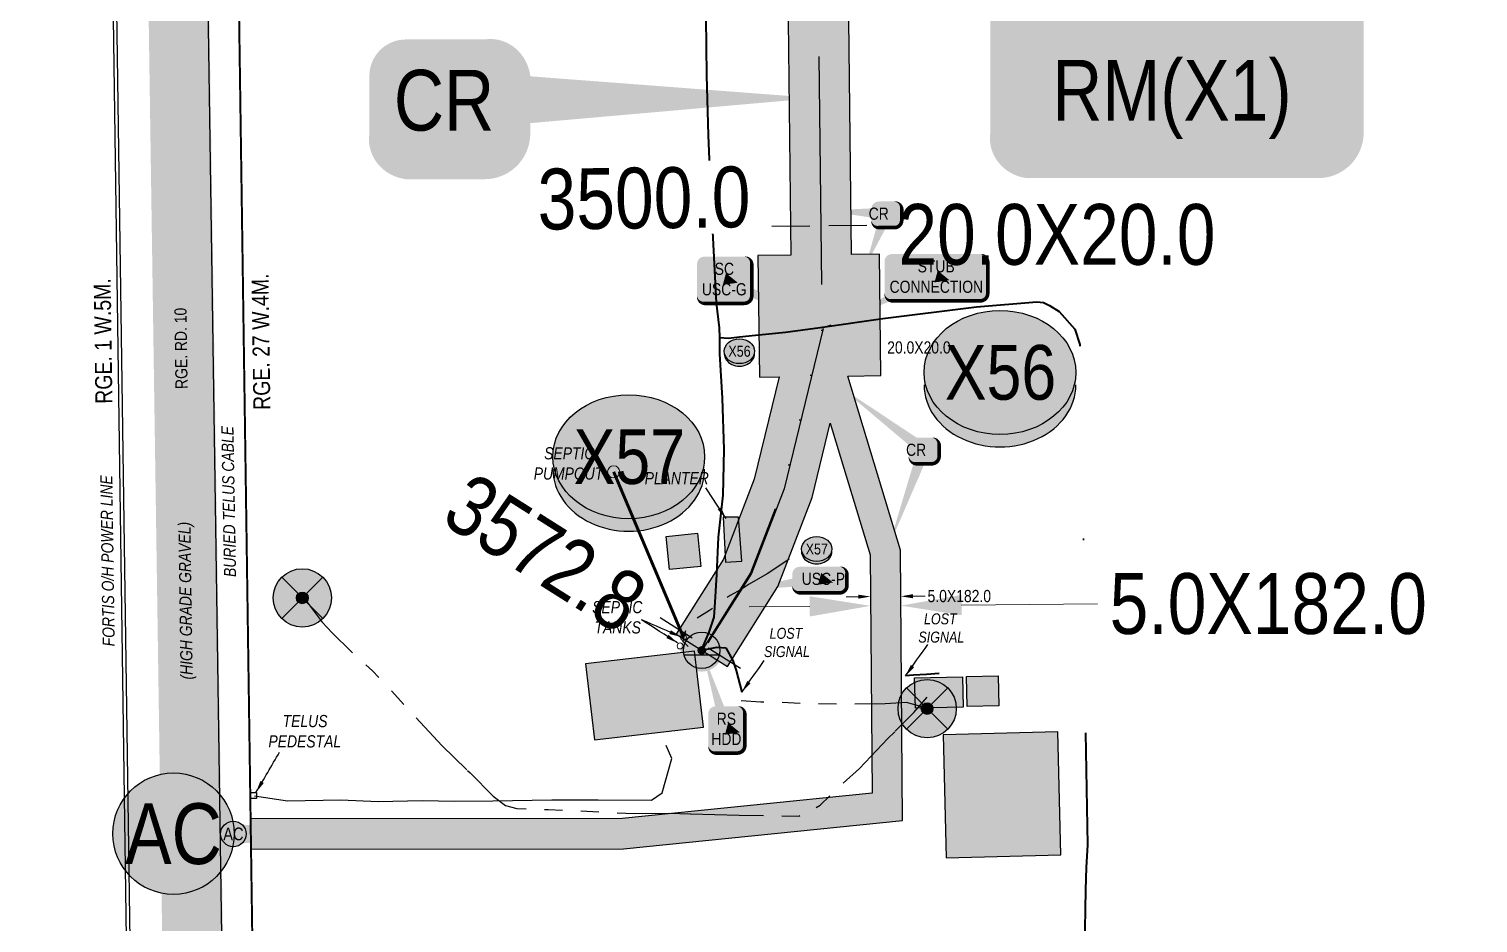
# Model space of a CAD drawing. Extents: x 57693 to 70573, y 5994359 to 6008381.
# Drawn here: x 65110.8 to 65349.3, y 5999958.8 to 6000105.8 of the extents above; entities that cross this region are included whole.
import ezdxf
from ezdxf.enums import TextEntityAlignment as Align

# ---------------------------------------------------------------- set-up
doc = ezdxf.new("R2010")
doc.units = 0
doc.header["$LTSCALE"] = 5
doc.header["$PDSIZE"] = -3
for name, pattern in [('COOP2', [10, 5, -1, 0, -1, 0, -1, 0, -1, 0, -1]), ('DASHDOT', [25.4, 12.7, -6.35, 0, -6.35]), ('foc-TIELINE', [1.875, 1.25, -0.625]), ('POWERLINE5', [7.8, 2.4, -0.6, 0.6, -0.6, 0.6, -0.6, 2.4])]:
    doc.linetypes.add(name, pattern=pattern)
doc.layers.get('Defpoints').update_dxf_attribs({"color": 9})
for name, color, linetype, lineweight in [('AS-GENERAL', 48, 'Continuous', 18), ('AS-RECON EXISTING', 151, 'DASHDOT', 40), ('P-APEX RECON-TWS-T', 104, 'Continuous', 9), ('P-APEX RECON-TWS-T-1000', 104, 'Continuous', 9), ('T-TEXT-1000', 48, 'Continuous', 18)]:
    doc.layers.add(name, color=color, linetype=linetype, lineweight=lineweight)
for name, color, linetype in [('AS-POWER', 104, 'foc-POWER'), ('AS-POWER-EXISTING', 72, 'POWERLINE5'), ('AS-POWER-EXISTING-PP', 72, 'Continuous'), ('AS-POWER-EXISTING-PP-1000', 72, 'Continuous'), ('AS-POWER-T-1000', 104, 'Continuous'), ('AS-RESIDENCE', 14, 'Continuous'), ('AS-ROADS', 254, 'Continuous'), ('AS-SYMBOL', 7, 'Continuous'), ('AS-SYMBOL-1000', 7, 'Continuous'), ('AS-TELEPHONE', 224, 'foc-TEL'), ('AS-TELEPHONE-T-1000', 224, 'Continuous'), ('CG-NOTES', 7, 'Continuous'), ('CG-NOTES-1000', 7, 'Continuous'), ('D-TXT-1000', 6, 'Continuous'), ('L-ROAD-T-1000', 7, 'Continuous'), ('L-SEC', 7, 'Continuous'), ('L-TITLEDB', 4, 'Continuous'), ('P-APEX RECON PAY ITEMS', 240, 'Continuous'), ('P-APEX RECON PAY ITEMS-1000', 240, 'Continuous'), ('P-APEX RECON-10m BUFFER', 51, 'COOP2'), ('P-APEX RECON-URBAN', 30, 'COOP2'), ('P-APEX RECON-WORK AREA', 104, 'Continuous'), ('P-BUFFER-PURPLE', 187, 'foc-TIELINE'), ('P-BUFFER-PURPLE-T', 187, 'Continuous'), ('P-CROSSINGS', 250, 'Continuous'), ('P-CROSSINGS-1000', 250, 'Continuous')]:
    doc.layers.add(name, color=color, linetype=linetype)
for name, color, linetype, true_color in [('AS-RECON EXISTING-T-1000', 7, 'Continuous', 0x7abdff), ('AS-STRUCTURE-H', 7, 'Continuous', 0xa8a8a8), ('AS-STRUCTURE-T-1000', 7, 'Continuous', 0x454545), ('P-APEX RECON-TO BE DRILLED-H', 7, 'Continuous', 0xffafe1)]:
    doc.layers.add(name, color=color, linetype=linetype, true_color=true_color)
doc.layers.add('AS-STRUCTURE', color=7, linetype='Continuous', lineweight=30, true_color=0x595959)
doc.styles.add('1.8', font='ARIALN.TTF', dxfattribs={"height": 2})
doc.styles.add('175L', font='ARIALN.TTF', dxfattribs={"height": 10})
doc.styles.add('80', font='ARIALN.TTF', dxfattribs={"height": 10})
doc.styles.add('80CG', font='ARIALN.TTF', dxfattribs={"height": 10})
doc.styles.add('80L', font='ARIALN.TTF', dxfattribs={"height": 10})
doc.styles.add('80LS', font='ARIALNI.TTF', dxfattribs={"height": 10})
doc.styles.add('Crossing', font='ARIALN.TTF', dxfattribs={"height": 10})
doc.styles.add('foc-LtypeFont', font='ARIALN.TTF', dxfattribs={"height": 7.35})
doc.linetypes.add('foc-POWER', pattern='A,6,-1,["P",foc-LtypeFont,S=0.2,R=0,X=-0.625,Y=-0.75],-1.24,4', length=12.24)
doc.linetypes.add('foc-POWER-NOLINE', pattern='A,0,-4,["P",foc-LtypeFont,S=0.2,R=0,X=-0.625,Y=-0.75],-8.24', length=12.24)
doc.linetypes.add('foc-TEL', pattern='A,2,-1,["T",foc-LtypeFont,S=0.2,R=0,X=-0.425,Y=-0.75],-1.24,8', length=12.24)
doc.dimstyles.new('Compass 1 000', dxfattribs={"dimtxt": 1.8, "dimasz": 2, "dimexe": 0.2, "dimexo": 0.0625, "dimgap": 0.5, "dimtad": 0, "dimtih": 1, "dimtoh": 1, "dimzin": 0, "dimdsep": 46, "dimtxsty": '1.8', "dimcen": 0.1, "dimse1": 1, "dimse2": 1, "dimclrd": 256, "dimclrt": 256, "dimaunit": 1, "dimadec": 4, "dimazin": 0, "dimtfac": 0.06, "dimtofl": 0, "dimtmove": 0, "dimatfit": 0, "dimfxl": 0.2, "dimtolj": 1, "dimtzin": 0, "dimlwd": -1, "dimarcsym": 0})
doc.dimstyles.new('Compass 5 000', dxfattribs={"dimscale": 5, "dimtxt": 9, "dimasz": 2, "dimexe": 0.2, "dimexo": 0.0625, "dimgap": 0.5, "dimtad": 0, "dimtih": 1, "dimtoh": 1, "dimzin": 0, "dimdsep": 46, "dimtxsty": '80CG', "dimcen": 0.1, "dimse1": 1, "dimse2": 1, "dimclrd": 256, "dimclrt": 256, "dimaunit": 1, "dimadec": 4, "dimazin": 0, "dimtfac": 0.06, "dimtofl": 0, "dimtmove": 0, "dimatfit": 1, "dimfxl": 0.2, "dimtolj": 1, "dimtzin": 0, "dimlwd": -1, "dimarcsym": 0})

# ---------------------------------------------------------------- blocks, each defined once
blk = doc.blocks.new('*U1187')
h = blk.add_hatch(color=255)
h.dxf.hatch_style = 1
edge = h.paths.add_edge_path()
edge.add_arc((0, 0), 9.99, 0, 360)
at = {"color": 170}
blk.add_circle((0, 0), 9.99, dxfattribs=at)
at = {"color": 170, "style": '175L'}
blk.add_text('AC', height=10, dxfattribs=at).set_placement((0, 0), align=Align.MIDDLE_CENTER)
blk = doc.blocks.new('*U1892')
at = {"true_color": 0xffffa8}
h = blk.add_hatch(color=51, dxfattribs=at)
edge = h.paths.add_edge_path()
edge.add_line((-24, -20), (24, -20))
edge.add_arc((24, -14), 6, 270, 360)
edge.add_line((30, -14), (30, 12.5))
edge.add_arc((24, 12.5), 6, 0, 90)
edge.add_line((24, 18.5), (-24, 18.5))
edge.add_arc((-24, 12.5), 6, 90, 180)
edge.add_line((-30, 12.5), (-30, -14))
edge.add_arc((-24, -14), 6, 180, 270)
at = {"color": 240, "flags": 128}
for points in [[(-58.64, 28.79, 0, 10, 0), (0, 0, 5, 5, 0)], [(11.03, -3.01, 0, 10, 0), (0, 0, 5, 5, 0)]]:
    blk.add_lwpolyline(points, format="xyseb", dxfattribs=at)
blk.add_lwpolyline([(-24, -20, 3, 3, 0), (24, -20, 3, 3, 0.414214), (30, -14, 3, 3, 0), (30, 12.5, 3, 0, 0.414214), (24, 18.5, 0, 0, 0), (-24, 18.5, 0, 0, 0.414214), (-30, 12.5, 0, 0, 0), (-30, -14, 0, 3, 0.414214)], format="xyseb", close=True, dxfattribs=at)
at = {"color": 4, "style": '80'}
blk.add_attdef('OTHER_001', (-14.7, -5), '', height=10, dxfattribs=at)
blk = doc.blocks.new('*U1893')
at = {"true_color": 0xffffa8}
h = blk.add_hatch(color=51, dxfattribs=at)
edge = h.paths.add_edge_path()
edge.add_line((-6.5, -11.5), (6.5, -11.5))
edge.add_arc((6.5, -5.5), 6, 270, 360)
edge.add_line((12.5, -5.5), (12.5, 4))
edge.add_arc((6.5, 4), 6, 0, 90)
edge.add_line((6.5, 10), (-6.5, 10))
edge.add_arc((-6.5, 4), 6, 90, 180)
edge.add_line((-12.5, 4), (-12.5, -5.5))
edge.add_arc((-6.5, -5.5), 6, 180, 270)
at = {"color": 240, "flags": 128}
for points in [[(-69.7, 52.2, 0, 10, 0), (0, 0, 5, 5, 0)], [(-29, -79.7, 0, 10, 0), (0, 0, 5, 5, 0)]]:
    blk.add_lwpolyline(points, format="xyseb", dxfattribs=at)
blk.add_lwpolyline([(-6.5, -11.5, 3, 3, 0), (6.5, -11.5, 3, 3, 0.414214), (12.5, -5.5, 3, 3, 0), (12.5, 4, 3, 0, 0.414214), (6.5, 10, 0, 0, 0), (-6.5, 10, 0, 0, 0.414214), (-12.5, 4, 0, 0, 0), (-12.5, -5.5, 0, 3, 0.414214)], format="xyseb", close=True, dxfattribs=at)
at = {"color": 4, "style": '80'}
blk.add_attdef('OTHER_001', (-14.7, -5), '', height=10, dxfattribs=at)
blk = doc.blocks.new('POWERPOLE')
h = blk.add_hatch(color=255)
edge = h.paths.add_edge_path()
edge.add_arc((0, 0), 0.96, 0, 360)
at = {"linetype": 'Continuous'}
for p, q in [((0.679, -0.679), (-0.679, 0.679)), ((-0.679, -0.679), (0.679, 0.679))]:
    blk.add_line(p, q, dxfattribs=at)
blk.add_circle((0, 0), 0.96, dxfattribs=at)
blk = doc.blocks.new('*U1894')
at = {"true_color": 0xffffa8}
h = blk.add_hatch(color=51, dxfattribs=at)
edge = h.paths.add_edge_path()
edge.add_line((-16.5, -20), (16.5, -20))
edge.add_arc((16.5, -14), 6, 270, 360)
edge.add_line((22.5, -14), (22.5, 12.5))
edge.add_arc((16.5, 12.5), 6, 0, 90)
edge.add_line((16.5, 18.5), (-16.5, 18.5))
edge.add_arc((-16.5, 12.5), 6, 90, 180)
edge.add_line((-22.5, 12.5), (-22.5, -14))
edge.add_arc((-16.5, -14), 6, 180, 270)
at = {"color": 240, "flags": 128}
blk.add_lwpolyline([(-16.5, -20, 3, 3, 0), (16.5, -20, 3, 3, 0.414214), (22.5, -14, 3, 3, 0), (22.5, 12.5, 3, 0, 0.414214), (16.5, 18.5, 0, 0, 0), (-16.5, 18.5, 0, 0, 0.414214), (-22.5, 12.5, 0, 0, 0), (-22.5, -14, 0, 3, 0.414214)], format="xyseb", close=True, dxfattribs=at)
for points in [[(80.3, -40.2, 0, 10, 0), (0, 0, 5, 5, 0)], [(11, -3, 0, 10, 0), (0, 0, 5, 5, 0)]]:
    blk.add_lwpolyline(points, format="xyseb", dxfattribs=at)
at = {"color": 4, "style": '80'}
blk.add_attdef('OTHER_001', (-14.7, -5), '', height=10, dxfattribs=at)
blk = doc.blocks.new('*U1895')
at = {"true_color": 0xffffa8}
h = blk.add_hatch(color=51, dxfattribs=at)
edge = h.paths.add_edge_path()
edge.add_line((-36.5, -20), (36.5, -20))
edge.add_arc((36.5, -14), 6, 270, 360)
edge.add_line((42.5, -14), (42.5, 12.5))
edge.add_arc((36.5, 12.5), 6, 0, 90)
edge.add_line((36.5, 18.5), (-36.5, 18.5))
edge.add_arc((-36.5, 12.5), 6, 90, 180)
edge.add_line((-42.5, 12.5), (-42.5, -14))
edge.add_arc((-36.5, -14), 6, 180, 270)
at = {"color": 240, "flags": 128}
blk.add_lwpolyline([(-36.5, -20, 3, 3, 0), (36.5, -20, 3, 3, 0.414214), (42.5, -14, 3, 3, 0), (42.5, 12.5, 3, 0, 0.414214), (36.5, 18.5, 0, 0, 0), (-36.5, 18.5, 0, 0, 0.414214), (-42.5, 12.5, 0, 0, 0), (-42.5, -14, 0, 3, 0.414214)], format="xyseb", close=True, dxfattribs=at)
for points in [[(-86.4, -39.7, 0, 10, 0), (0, 0, 5, 5, 0)], [(11, -3, 0, 10, 0), (0, 0, 5, 5, 0)]]:
    blk.add_lwpolyline(points, format="xyseb", dxfattribs=at)
at = {"color": 4, "style": '80'}
blk.add_attdef('OTHER_001', (-14.7, -5), '', height=10, dxfattribs=at)
blk = doc.blocks.new('*D1896')
at = {"layer": 'Defpoints', "color": 0, "transparency": 16777216}
for p in [(65254.33, 6000012.49), (65249.37, 6000008.89), (65254.36, 6000008.93)]:
    blk.add_point(p, dxfattribs=at)
at = {"layer": 'P-APEX RECON-TWS-T-1000', "transparency": 16777216}
for p, q in [((65247.34, 6000012.43), (65245.34, 6000012.41)), ((65256.33, 6000012.5), (65258.33, 6000012.52))]:
    blk.add_line(p, q, dxfattribs=at)
for points in [[(65247.34, 6000012.76), (65247.34, 6000012.1), (65249.34, 6000012.45)], [(65256.33, 6000012.84), (65256.34, 6000012.17), (65254.33, 6000012.49)]]:
    blk.add_solid(points, dxfattribs=at)
at = {"layer": 'P-APEX RECON-TWS-T-1000', "transparency": 16777216, "insert": (65263.96, 6000012.52), "char_height": 2, "attachment_point": 5, "style": '1.8'}
blk.add_mtext('\\A1;5.0X182.0', dxfattribs=at)
blk = doc.blocks.new('RISER')
h = blk.add_hatch(color=255)
h.dxf.hatch_style = 1
edge = h.paths.add_edge_path()
edge.add_arc((0, 0), 0.7, 0, 360)
blk.add_hatch(color=13).paths.add_polyline_path([(0.581, -0.15), (-0.581, -0.15, 0.774597)])
at = {"color": 13}
blk.add_line((-0.581, -0.15), (0.581, -0.15), dxfattribs=at)
blk.add_circle((0, 0), 0.6, dxfattribs=at)
blk = doc.blocks.new('*U1897')
at = {"true_color": 0xffffa8}
h = blk.add_hatch(color=51, dxfattribs=at)
edge = h.paths.add_edge_path()
edge.add_line((-16.5, -11.5), (16.5, -11.5))
edge.add_arc((16.5, -5.5), 6, 270, 360)
edge.add_line((22.5, -5.5), (22.5, 4))
edge.add_arc((16.5, 4), 6, 0, 90)
edge.add_line((16.5, 10), (-16.5, 10))
edge.add_arc((-16.5, 4), 6, 90, 180)
edge.add_line((-22.5, 4), (-22.5, -5.5))
edge.add_arc((-16.5, -5.5), 6, 180, 270)
at = {"color": 240, "flags": 128}
for points in [[(-66.2, -9.5, 0, 10, 0), (0, 0, 5, 5, 0)], [(11, -3, 0, 10, 0), (0, 0, 5, 5, 0)]]:
    blk.add_lwpolyline(points, format="xyseb", dxfattribs=at)
blk.add_lwpolyline([(-16.5, -11.5, 3, 3, 0), (16.5, -11.5, 3, 3, 0.414214), (22.5, -5.5, 3, 3, 0), (22.5, 4, 3, 0, 0.414214), (16.5, 10, 0, 0, 0), (-16.5, 10, 0, 0, 0.414214), (-22.5, 4, 0, 0, 0), (-22.5, -5.5, 0, 3, 0.414214)], format="xyseb", close=True, dxfattribs=at)
at = {"color": 4, "style": '80'}
blk.add_attdef('OTHER_001', (-14.7, -5), '', height=10, dxfattribs=at)
blk = doc.blocks.new('*U1898')
at = {"true_color": 0xffffa8}
h = blk.add_hatch(color=51, dxfattribs=at)
edge = h.paths.add_edge_path()
edge.add_line((-9, -20), (9, -20))
edge.add_arc((9, -14), 6, 270, 360)
edge.add_line((15, -14), (15, 12.5))
edge.add_arc((9, 12.5), 6, 0, 90)
edge.add_line((9, 18.5), (-9, 18.5))
edge.add_arc((-9, 12.5), 6, 90, 180)
edge.add_line((-15, 12.5), (-15, -14))
edge.add_arc((-9, -14), 6, 180, 270)
at = {"color": 240, "flags": 128}
for points in [[(-19.1, 61.2, 0, 10, 0), (0, 0, 5, 5, 0)], [(11, -3, 0, 10, 0), (0, 0, 5, 5, 0)]]:
    blk.add_lwpolyline(points, format="xyseb", dxfattribs=at)
blk.add_lwpolyline([(-9, -20, 3, 3, 0), (9, -20, 3, 3, 0.414214), (15, -14, 3, 3, 0), (15, 12.5, 3, 0, 0.414214), (9, 18.5, 0, 0, 0), (-9, 18.5, 0, 0, 0.414214), (-15, 12.5, 0, 0, 0), (-15, -14, 0, 3, 0.414214)], format="xyseb", close=True, dxfattribs=at)
at = {"color": 4, "style": '80'}
blk.add_attdef('OTHER_001', (-14.7, -5), '', height=10, dxfattribs=at)
blk = doc.blocks.new('*D1900')
at = {"layer": 'Defpoints', "color": 0, "transparency": 16777216}
for p in [(65249.35, 6000010.7), (65254.35, 6000010.96), (65254.35, 6000010.74)]:
    blk.add_point(p, dxfattribs=at)
at = {"layer": 'P-APEX RECON-TWS-T', "transparency": 16777216}
for p, q in [((65264.35, 6000011.04), (65286.71, 6000011.23)), ((65239.35, 6000010.84), (65229.35, 6000010.76))]:
    blk.add_line(p, q, dxfattribs=at)
for points in [[(65239.34, 6000012.5), (65239.36, 6000009.17), (65249.35, 6000010.92)], [(65264.33, 6000012.71), (65264.36, 6000009.38), (65254.35, 6000010.96)]]:
    blk.add_solid(points, dxfattribs=at)
at = {"layer": 'P-APEX RECON-TWS-T', "transparency": 16777216, "insert": (65314.82, 6000011.23), "char_height": 10, "attachment_point": 5, "style": '80CG'}
blk.add_mtext('\\A1;5.0X182.0', dxfattribs=at)
blk = doc.blocks.new('xing2')
h = blk.add_hatch(color=50)
h.dxf.hatch_style = 1
edge = h.paths.add_edge_path()
edge.add_ellipse((0, 0), major_axis=(-12.5, 0), ratio=0.816297, start_angle=0, end_angle=360)
h = blk.add_hatch(color=250)
h.dxf.hatch_style = 1
edge = h.paths.add_edge_path()
edge.add_ellipse((0, -2.05), major_axis=(-12.5, 0), ratio=0.816297, start_angle=0, end_angle=180)
edge.add_line((12.5, -2.05), (12.5, 0))
edge.add_ellipse((0, 0), major_axis=(-12.5, 0), ratio=0.816297, start_angle=0, end_angle=180, ccw=False)
edge.add_line((-12.5, 0), (-12.5, -2.05))
at = {"color": 250}
blk.add_ellipse((0, 0), major_axis=(-12.5, 0), ratio=0.816297, dxfattribs=at)
blk.add_ellipse((0, -2.05), major_axis=(-12.5, 0), ratio=0.816297, start_param=0, end_param=3.141593, dxfattribs=at)
at = {"color": 250, "style": 'Crossing'}
blk.add_attdef('CROSSING', text='', height=9, dxfattribs=at).set_placement((0.09, 0.02), align=Align.MIDDLE_CENTER)
at = {"color": 250, "style": 'Crossing', "flags": 1}
for tag, p in [('OWNER', (0.09, -12.49)), ('DESCRIPTION', (0.09, -25.77)), ('LOCATION', (0.09, -39.3)), ('DWG_REF', (0.09, -52.84))]:
    blk.add_attdef(tag, text='', height=9, dxfattribs=at).set_placement(p, align=Align.MIDDLE_CENTER)
blk = doc.blocks.new('*U2142')
at = {"true_color": 0xffffa8}
h = blk.add_hatch(color=51, dxfattribs=at)
edge = h.paths.add_edge_path()
edge.add_line((-6.5, -11.5), (6.5, -11.5))
edge.add_arc((6.5, -5.5), 6, 270, 360)
edge.add_line((12.5, -5.5), (12.5, 4))
edge.add_arc((6.5, 4), 6, 0, 90)
edge.add_line((6.5, 10), (-6.5, 10))
edge.add_arc((-6.5, 4), 6, 90, 180)
edge.add_line((-12.5, 4), (-12.5, -5.5))
edge.add_arc((-6.5, -5.5), 6, 180, 270)
at = {"color": 240, "flags": 128}
for points in [[(-51.1, 2.4, 0, 10, 0), (0, 0, 5, 5, 0)], [(-17.2, -43.1, 0, 10, 0), (0, 0, 5, 5, 0)]]:
    blk.add_lwpolyline(points, format="xyseb", dxfattribs=at)
blk.add_lwpolyline([(-6.5, -11.5, 3, 3, 0), (6.5, -11.5, 3, 3, 0.414214), (12.5, -5.5, 3, 3, 0), (12.5, 4, 3, 0, 0.414214), (6.5, 10, 0, 0, 0), (-6.5, 10, 0, 0, 0.414214), (-12.5, 4, 0, 0, 0), (-12.5, -5.5, 0, 3, 0.414214)], format="xyseb", close=True, dxfattribs=at)
at = {"color": 4, "style": '80'}
blk.add_attdef('OTHER_001', (-14.7, -5), '', height=10, dxfattribs=at)
blk = doc.blocks.new('*U2146')
at = {"true_color": 0xffffa8}
h = blk.add_hatch(color=51, dxfattribs=at)
edge = h.paths.add_edge_path()
edge.add_line((-6.5, -11.5), (6.5, -11.5))
edge.add_arc((6.5, -5.5), 6, 270, 360)
edge.add_line((12.5, -5.5), (12.5, 4))
edge.add_arc((6.5, 4), 6, 0, 90)
edge.add_line((6.5, 10), (-6.5, 10))
edge.add_arc((-6.5, 4), 6, 90, 180)
edge.add_line((-12.5, 4), (-12.5, -5.5))
edge.add_arc((-6.5, -5.5), 6, 180, 270)
at = {"color": 240, "flags": 128}
blk.add_lwpolyline([(-6.5, -11.5, 3, 3, 0), (6.5, -11.5, 3, 3, 0.414214), (12.5, -5.5, 3, 3, 0), (12.5, 4, 3, 0, 0.414214), (6.5, 10, 0, 0, 0), (-6.5, 10, 0, 0, 0.414214), (-12.5, 4, 0, 0, 0), (-12.5, -5.5, 0, 3, 0.414214)], format="xyseb", close=True, dxfattribs=at)
for points in [[(61.09, 0.36, 0, 10, 0), (0, 0, 5, 5, 0)], [(11.03, -3.01, 0, 10, 0), (0, 0, 5, 5, 0)]]:
    blk.add_lwpolyline(points, format="xyseb", dxfattribs=at)
at = {"color": 4, "style": '80'}
blk.add_attdef('OTHER_001', (-14.7, -5), '', height=10, dxfattribs=at)

msp = doc.modelspace()

# ---------------------------------------------------------------- hatches: boundary and pattern name
at = {"layer": 'AS-STRUCTURE-H'}
h = msp.add_hatch(color=256, dxfattribs=at)
h.dxf.hatch_style = 1
h.paths.add_polyline_path([(65225.487, 6000018.098), (65228.175, 6000018.246), (65227.614, 6000025.518), (65225.096, 6000025.503)])
h = msp.add_hatch(color=256, dxfattribs=at)
h.dxf.hatch_style = 1
h.paths.add_polyline_path([(65216.264, 6000016.881), (65215.696, 6000022.315), (65220.849, 6000022.855), (65221.418, 6000017.42)])
h = msp.add_hatch(color=256, dxfattribs=at)
h.dxf.hatch_style = 1
h.paths.add_polyline_path([(65202.455, 6000001.389), (65203.908, 5999988.881), (65221.848, 5999990.966), (65220.395, 6000003.474)])
h = msp.add_hatch(color=256, dxfattribs=at)
h.dxf.hatch_style = 1
h.paths.add_polyline_path([(65265.135, 5999999.29), (65270.367, 5999999.418), (65270.487, 5999994.495), (65265.255, 5999994.367)])
h = msp.add_hatch(color=256, dxfattribs=at)
h.dxf.hatch_style = 1
h.paths.add_polyline_path([(65256.609, 5999999.069), (65264.497, 5999999.261), (65264.619, 5999994.273), (65256.731, 5999994.081)])
h = msp.add_hatch(color=256, dxfattribs=at)
h.dxf.hatch_style = 1
h.paths.add_polyline_path([(65261.807, 5999969.498), (65280.668, 5999969.958), (65280.174, 5999990.195), (65261.313, 5999989.735)])
at = {"layer": 'P-APEX RECON-10m BUFFER'}
h = msp.add_hatch(color=256, dxfattribs=at)
h.dxf.hatch_style = 1
h.paths.add_polyline_path([(65147.379, 5999970.904), (65208.698, 5999970.935), (65254.638, 5999975.622), (65254.272, 6000020.057), (65245.602, 6000048.706), (65251.038, 6000048.78), (65250.804, 6000068.754), (65246.235, 6000068.7), (65245.388, 6000141.171), (65235.396, 6000141.035), (65236.243, 6000068.583), (65230.821, 6000068.52), (65231.054, 6000048.536), (65234.301, 6000048.574), (65230.202, 6000031.738), (65225.124, 6000018.593), (65217.339, 6000006.268), (65225.787, 6000000.932), (65234.093, 6000014.082), (65239.758, 6000028.743), (65242.729, 6000040.95), (65249.282, 6000019.298), (65249.605, 5999980.13), (65208.443, 5999975.931), (65147.307, 5999975.9)])
at = {"layer": 'P-APEX RECON-TO BE DRILLED-H'}
h = msp.add_hatch(color=256, dxfattribs=at)
h.dxf.hatch_style = 1
h.paths.add_polyline_path([(65235.243, 6000154.185), (65236.377, 6000057.104), (65230.202, 6000031.738), (65225.124, 6000018.593), (65217.339, 6000006.268), (65225.787, 6000000.932), (65234.093, 6000014.082), (65239.758, 6000028.743), (65246.384, 6000055.963), (65245.235, 6000154.301)])

# ---------------------------------------------------------------- linework, layer by layer
at = {"layer": 'AS-GENERAL', "const_width": 0.5, "flags": 128}
msp.add_lwpolyline([(65218.563, 6000005.735), (65207.072, 6000032.967)], dxfattribs=at)
at = {"layer": 'AS-GENERAL'}
for centre, radius in [((65207.072, 6000032.967), 0.999), ((65218.01, 6000004.34), 0.5), ((65218.56, 6000005.74), 0.5)]:
    msp.add_circle(centre, radius, dxfattribs=at)
at = {"layer": 'AS-POWER', "flags": 128}
msp.add_lwpolyline([(65134.74, 5999401.405), (65117.317, 6000631.384), (65117.317, 6000631.384), (65115.647, 6000757.452)], dxfattribs=at)
at = {"layer": 'AS-POWER-EXISTING', "flags": 128}
for points in [[(65235.937, 6000018.616), (65235.077, 6000018.023), (65232.34, 6000016.203), (65229.366, 6000014.498), (65228.064, 6000013.593), (65226.272, 6000012.649), (65224.58, 6000011.365), (65222.826, 6000010.138), (65220.537, 6000008.73), (65219.116, 6000007.736), (65218.438, 6000005.22), (65218.427, 6000005.187), (65220.046, 6000003.437)], [(65156.123, 6000012.163), (65156.151, 6000012.164), (65159.062, 6000008.218), (65160.76, 6000006.486), (65163.863, 6000003.387), (65167.401, 6000000.248), (65178.787, 5999987.941), (65183.423, 5999983.442), (65187.22, 5999979.628), (65189.258, 5999978.109), (65191.112, 5999977.57), (65196.268, 5999977.438), (65210.515, 5999976.767), (65216.212, 5999976.827), (65227.733, 5999976.482), (65237.533, 5999976.331), (65241.074, 5999978.134), (65243.063, 5999980.105), (65247.527, 5999984.188), (65252.213, 5999989.097), (65256.485, 5999993.39), (65258.684, 5999995.929)], [(65258.629, 5999994.087), (65255.294, 5999995.05), (65251.733, 5999994.801), (65245.01, 5999994.757), (65238.907, 5999994.822), (65235.776, 5999994.992), (65231.288, 5999995.073), (65228.071, 5999995.278)]]:
    msp.add_lwpolyline(points, dxfattribs=at)
at = {"layer": 'AS-RECON EXISTING', "flags": 128}
for points in [[(65224.558, 6000055.065), (65224.512, 6000056.663), (65223.978, 6000060.776), (65223.111, 6000077.863), (65222.661, 6000088.262), (65222.416, 6000098.226), (65222.29, 6000107.62), (65222.173, 6000118.018), (65221.928, 6000130.03), (65221.826, 6000134.92), (65221.606, 6000141.046)], [(65224.484, 6000055.043), (65225.949, 6000054.97), (65227.784, 6000055.147), (65230.436, 6000055.452), (65235.355, 6000055.911), (65241.068, 6000056.69), (65251.381, 6000058.192), (65266.794, 6000060.106), (65276.736, 6000060.937), (65277.82, 6000060.814), (65278.825, 6000060.336), (65280.389, 6000059.333), (65282.956, 6000056.445), (65283.806, 6000053.89), (65283.928, 6000047.711), (65284.173, 6000037.359), (65284.379, 6000023.913), (65284.484, 6000014.72), (65284.716, 5999990.106), (65285.062, 5999971.627), (65284.818, 5999967.891), (65284.721, 5999964.227), (65284.588, 5999954.559), (65284.504, 5999944.939), (65284.307, 5999933.788), (65284.458, 5999924.823), (65285.507, 5999917.23), (65286.063, 5999905.748), (65286.281, 5999896.24), (65286.408, 5999884.81), (65286.639, 5999870.693), (65286.793, 5999858.303), (65286.736, 5999848.462), (65286.742, 5999838.746), (65286.826, 5999824.546), (65285.037, 5999730.103), (65274.465, 5999672.874), (65197.878, 5999530.076)], [(65221.505, 6000003.639), (65222.796, 6000006.605), (65223.595, 6000009.035), (65223.791, 6000011.517), (65224.044, 6000016.085), (65224.319, 6000022.196), (65225.066, 6000029.121), (65225.272, 6000036.632), (65225.002, 6000045.062), (65224.555, 6000052.393), (65224.525, 6000055.03)]]:
    msp.add_lwpolyline(points, dxfattribs=at)
at = {"layer": 'AS-RECON EXISTING', "color": 240, "flags": 128}
for points in [[(65222.107, 6000003.739), (65224.049, 6000004.125), (65225.535, 6000004.034), (65226.69, 6000001.931), (65227.209, 6000000.305), (65228.176, 5999996.751)], [(65260.621, 5999999.781), (65258.541, 5999999.607), (65256.416, 5999999.523), (65255.091, 5999999.389)]]:
    msp.add_lwpolyline(points, dxfattribs=at)
at = {"layer": 'AS-RESIDENCE'}
msp.add_lwpolyline([(65202.455, 6000001.389), (65203.908, 5999988.881), (65221.848, 5999990.966), (65220.395, 6000003.474)], close=True, dxfattribs=at)
at = {"layer": 'AS-ROADS', "flags": 128}
for points, const_width in [([(65075.299, 6004280.926), (65091.006, 6002993.903), (65099.505, 6002521.34), (65111.344, 6001737.821), (65124.757, 6000932.43), (65125.889, 6000881.5), (65127.248, 6000854.337), (65127.928, 6000831.702), (65127.248, 6000797.975), (65126.566, 6000768.579), (65125.66, 6000755.677), (65126.566, 6000723.901), (65128.378, 6000674.555), (65127.699, 6000640.602), (65139.497, 5999837.648), (65150.936, 5999013.719), (65172.534, 5997603.263), (65172.769, 5997576.238), (65173.004, 5997542.398), (65174.65, 5997493.519)], 9.993), ([(65252.039, 5999987.874), (65252.122, 5999977.876), (65208.57, 5999973.433), (65136.49, 5999973.397)], 2.998)]:
    msp.add_lwpolyline(points, dxfattribs=dict(at, const_width=const_width))
at = {"layer": 'AS-STRUCTURE', "flags": 128}
msp.add_lwpolyline([(65225.487, 6000018.098), (65228.175, 6000018.246), (65227.614, 6000025.518), (65225.096, 6000025.503)], close=True, dxfattribs=at)
msp.add_lwpolyline([(65216.264, 6000016.881), (65215.696, 6000022.315), (65220.849, 6000022.855), (65221.418, 6000017.42), (65216.264, 6000016.881)], dxfattribs=at)
at = {"layer": 'AS-STRUCTURE'}
for points in [[(65265.135, 5999999.29), (65270.367, 5999999.418), (65270.487, 5999994.495), (65265.255, 5999994.367)], [(65256.609, 5999999.069), (65264.497, 5999999.261), (65264.619, 5999994.273), (65256.731, 5999994.081)], [(65261.807, 5999969.498), (65280.668, 5999969.958), (65280.174, 5999990.195), (65261.313, 5999989.735)]]:
    msp.add_lwpolyline(points, close=True, dxfattribs=at)
at = {"layer": 'AS-TELEPHONE', "flags": 128}
for points in [[(65152.099, 5999357.564), (65151.956, 5999367.469), (65151.599, 5999381.693), (65151.236, 5999392.076), (65150.536, 5999399.089), (65150.63, 5999407.597), (65139.887, 6000139.735), (65133.697, 6000574.581), (65133.9, 6000579.423), (65133.603, 6000594.395), (65133.409, 6000605.409), (65133.102, 6000623.448), (65133.082, 6000635.953), (65133.078, 6000641.555), (65133.398, 6000643.088), (65134.445, 6000644), (65136.762, 6000645.669), (65134.74, 6000647.631), (65134.388, 6000649.858), (65134.43, 6000654.603), (65134.224, 6000672.402), (65133.903, 6000686.345), (65133.628, 6000701.377), (65133.419, 6000712.351), (65133.332, 6000721.815), (65133.189, 6000744.623), (65133.092, 6000753.663), (65130.383, 6000943.946), (65118.693, 6001747.928)], [(65147.928, 5999979.696), (65153.392, 5999978.857), (65162.162, 5999979.004), (65168.322, 5999978.743), (65175.576, 5999978.923), (65180.932, 5999978.808), (65187.173, 5999978.88), (65196.911, 5999979.034), (65204.517, 5999979.037), (65213.279, 5999978.987), (65215.032, 5999980.152), (65216.654, 5999985.816), (65215.721, 5999987.971), (65215.727, 5999987.956)]]:
    msp.add_lwpolyline(points, dxfattribs=at)
msp.add_lwpolyline([(65147.3, 5999980.246), (65148.299, 5999980.246), (65148.299, 5999979.247), (65147.3, 5999979.247)], close=True, dxfattribs=at)
at = {"layer": 'L-SEC', "flags": 128}
for points in [[(65136.367, 5999336.08), (65124.856, 6000139.519)], [(65156.47, 5999336.368), (65144.959, 6000139.807)]]:
    msp.add_lwpolyline(points, dxfattribs=at)
at = {"layer": 'L-TITLEDB', "flags": 128}
msp.add_lwpolyline([(65145.017, 6000135.789), (65149.546, 5999822.055), (65204.639, 5999823.086), (65224.736, 5999823.354), (65486.723, 5999826.783), (65482.999, 6000125.49), (65482.813, 6000140.476), (65482.764, 6000144.4), (65220.78, 6000140.837), (65200.682, 6000140.563), (65144.959, 6000139.807)], close=True, dxfattribs=at)
at = {"layer": 'P-APEX RECON-TO BE DRILLED-H', "flags": 128}
msp.add_lwpolyline([(65241.558, 6000056.527), (65235.116, 6000030.19), (65229.742, 6000016.266), (65222.55, 6000004.826)], dxfattribs=at)
at = {"layer": 'P-APEX RECON-URBAN', "ltscale": 1.5, "flags": 128}
for points in [[(65145.064, 6003498.53), (65150.592, 6003495.59), (65153.801, 6003491.736), (65157.416, 6003484.725), (65159.202, 6003476.487), (65159.86, 6003450.811), (65161.16, 6003386.082), (65161.385, 6003345.24), (65135.216, 6003315.128), (65153.296, 6002055.208), (65175.007, 6001991.337), (65173.183, 6001959.447), (65156.979, 6001922.628), (65159.591, 6001688.926), (65195.685, 6001578.759), (65196.595, 6001503.578), (65160.397, 6001420.703), (65161.948, 6001319.593), (65162.944, 6001308.589), (65162.829, 6001289.295), (65162.318, 6001269.391), (65178.153, 6000191.692), (65240.238, 6000154.276), (65241.38, 6000056.533), (65234.98, 6000030.24), (65229.608, 6000016.338), (65221.563, 6000003.6)], [(65241.34, 6000056.63), (65242.87, 6000057.15)]]:
    msp.add_lwpolyline(points, dxfattribs=at)
at = {"layer": 'P-APEX RECON-WORK AREA', "flags": 128}
msp.add_lwpolyline([(65235.396, 6000141.035), (65236.243, 6000068.583), (65230.821, 6000068.52), (65231.054, 6000048.536), (65234.301, 6000048.574), (65230.202, 6000031.738), (65225.124, 6000018.593), (65217.339, 6000006.268), (65225.787, 6000000.932), (65234.093, 6000014.082), (65239.758, 6000028.743), (65242.729, 6000040.95), (65249.282, 6000019.298), (65249.605, 5999980.13), (65208.443, 5999975.931), (65147.307, 5999975.9), (65147.379, 5999970.904), (65208.698, 5999970.935), (65254.638, 5999975.622), (65254.272, 6000020.057), (65245.602, 6000048.706), (65251.038, 6000048.78), (65250.804, 6000068.754), (65246.235, 6000068.7), (65245.388, 6000141.171)], dxfattribs=at)
at = {"layer": 'P-BUFFER-PURPLE'}
for p, q in [((65233.127, 6000073.367), (65249.126, 6000073.554)), ((65214.715, 6000009), (65228.242, 6000000.456))]:
    msp.add_line(p, q, dxfattribs=at)

# ---------------------------------------------------------------- block references
at = {"layer": 'AS-POWER-EXISTING-PP', "xscale": 4.996261984999982, "yscale": 4.996261984999982, "zscale": 4.996261984999982}
for p in [(65155.82, 6000012.23), (65258.67, 5999994.02)]:
    msp.add_blockref('POWERPOLE', p, dxfattribs=at)
at = {"layer": 'AS-POWER-EXISTING-PP-1000', "xscale": 0.9985053529102428, "yscale": 0.9985053529102428, "zscale": 0.9985053529102428}
for p in [(65155.82, 6000012.23), (65258.67, 5999994.02)]:
    msp.add_blockref('POWERPOLE', p, dxfattribs=at)
at = {"layer": 'AS-SYMBOL', "xscale": 4.996261984999982, "yscale": 4.996261984999982, "zscale": 4.996261984999982}
msp.add_blockref('RISER', (65221.563, 6000003.6), dxfattribs=at)
at = {"layer": 'AS-SYMBOL-1000', "xscale": 0.9985053529102428, "yscale": 0.9985053529102428, "zscale": 0.9985053529102428}
msp.add_blockref('RISER', (65221.563, 6000003.6), dxfattribs=at)
at = {"layer": 'CG-NOTES', "xscale": 0.999252397, "yscale": 0.999252397, "zscale": 0.999252397}
msp.add_blockref('*U1187', (65134.615, 5999973.451), dxfattribs=at)
at = {"layer": 'CG-NOTES-1000', "xscale": 0.2098430033699991, "yscale": 0.2098430033699991, "zscale": 0.2098430033699991}
msp.add_blockref('*U1187', (65144.477, 5999973.408), dxfattribs=at)
at = {"layer": 'P-APEX RECON PAY ITEMS'}
ref = msp.add_blockref('*U1892', (65299.047, 6000102.747), dxfattribs=dict(at, xscale=0.999252397, yscale=0.999252397, zscale=0.999252397))
ref.add_attrib('OTHER_001', 'APEX P/L', (65273.81, 6000107.547), dxfattribs={"layer": '0', "color": 4, "height": 9.9925, "style": '80'})
ref.add_attrib('OTHER_002', 'RM(X1)', (65279.246, 6000090.723), dxfattribs={"layer": '0', "color": 4, "height": 9.9925, "style": '80'})
at = {"layer": 'P-APEX RECON PAY ITEMS-1000'}
for name, p, xscale, yscale, zscale, values in [('*U2142', (65251.984, 6000075.426), 0.1998504793999989, 0.1998504793999989, 0.1998504793999989, {'OTHER_001': 'CR'}), ('*U1893', (65258.137, 6000036.592), 0.1998504793999989, 0.1998504793999989, 0.1998504793999989, {'OTHER_001': 'CR'}), ('*U1897', (65240.968, 6000015.363), 0.1998504793999991, 0.1998504793999991, 0.1998504793999991, {'OTHER_001': 'USC-P'})]:
    msp.add_blockref(name, p, dxfattribs=dict(at, xscale=xscale, yscale=yscale, zscale=zscale)).add_auto_attribs(values)
ref = msp.add_blockref('*U1894', (65225.294, 6000064.671), dxfattribs=dict(at, xscale=0.1998504793999991, yscale=0.1998504793999991, zscale=0.1998504793999991))
ref.add_attrib('OTHER_001', 'SC', (65223.699, 6000065.355), dxfattribs={"layer": '0', "color": 4, "height": 1.9985, "style": '80'})
ref.add_attrib('OTHER_002', 'USC-G', (65221.588, 6000061.988), dxfattribs={"layer": '0', "color": 4, "height": 1.9985, "style": '80'})
ref = msp.add_blockref('*U1895', (65260.143, 6000065.086), dxfattribs=dict(at, xscale=0.1998504793999991, yscale=0.1998504793999991, zscale=0.1998504793999991))
ref.add_attrib('OTHER_001', 'STUB', (65257.099, 6000065.769), dxfattribs={"layer": '0', "color": 4, "height": 1.9985, "style": '80'})
ref.add_attrib('OTHER_002', 'CONNECTION', (65252.491, 6000062.403), dxfattribs={"layer": '0', "color": 4, "height": 1.9985, "style": '80'})
ref = msp.add_blockref('*U1898', (65225.649, 5999990.711), dxfattribs=dict(at, xscale=0.1998504793999991, yscale=0.1998504793999991, zscale=0.1998504793999991))
ref.add_attrib('OTHER_001', 'RS', (65224.031, 5999991.36), dxfattribs={"layer": '0', "color": 4, "height": 1.9985, "style": '80'})
ref.add_attrib('OTHER_002', 'HDD', (65223.145, 5999988.029), dxfattribs={"layer": '0', "color": 4, "height": 1.9985, "style": '80'})
at = {"layer": 'P-CROSSINGS', "xscale": 0.999252397, "yscale": 0.999252397, "zscale": 0.999252397}
for p, values in [((65270.654, 6000049.302), {'CROSSING': 'X56'}), ((65209.553, 6000035.444), {'CROSSING': 'X57'})]:
    msp.add_blockref('xing2', p, dxfattribs=at).add_auto_attribs(values)
at = {"layer": 'P-CROSSINGS-1000', "xscale": 0.1998504793999991, "yscale": 0.1998504793999991, "zscale": 0.1998504793999991}
for p, values in [((65227.764, 6000052.794), {'CROSSING': 'X56'}), ((65240.488, 6000020.273), {'CROSSING': 'X57'})]:
    msp.add_blockref('xing2', p, dxfattribs=at).add_auto_attribs(values)

# ---------------------------------------------------------------- texts
at = {"layer": 'AS-POWER-T-1000', "linetype": 'foc-POWER-NOLINE', "insert": (65123.764, 5999947.557), "char_height": 2.0019, "attachment_point": 1, "rotation": 90.81524, "style": '175L'}
msp.add_mtext_dynamic_manual_height_columns('\\pi56.684;{\\fArial Narrow|b0|i1|c0|p34;FORTIS O/H POWER LINE}', width=141.52042, gutter_width=50, heights=[0], dxfattribs=at)
at = {"layer": 'AS-RECON EXISTING-T-1000', "color": 240, "linetype": 'Continuous', "char_height": 1.79847, "attachment_point": 1, "style": '80'}
for insert in [(65257.148, 6000009.681), (65231.736, 6000007.299)]:
    msp.add_mtext_dynamic_manual_height_columns('\\pi1.0008;{\\fArial Narrow|b0|i1|c0|p18;LOST\\P\\pi0.081986;SIGNAL}', width=7.50873, gutter_width=44.962, heights=[0], dxfattribs=dict(at, insert=insert))
at = {"layer": 'AS-STRUCTURE-T-1000', "insert": (65213.247, 6000032.928), "char_height": 1.9985, "attachment_point": 1, "style": '175L'}
msp.add_mtext_dynamic_manual_height_columns('\\pi-1.07;{\\fArial Narrow|b0|i1|c0|p34;PLANTER}', width=8.31332, gutter_width=50, heights=[0], dxfattribs=at)
at = {"layer": 'AS-TELEPHONE-T-1000', "insert": (65143.844, 5999965.822), "char_height": 2.0019, "attachment_point": 1, "rotation": 91.04734, "style": '175L'}
msp.add_mtext_dynamic_manual_height_columns('\\pi49.829;{\\fArial Narrow|b0|i1|c0|p34;BURIED TELUS CABLE}', width=124.50653, gutter_width=50, heights=[0], dxfattribs=at)
at = {"layer": 'AS-TELEPHONE-T-1000', "insert": (65150.169, 5999992.974), "char_height": 2.0019, "attachment_point": 1, "style": '175L'}
msp.add_mtext_dynamic_manual_height_columns('\\pi2.4076;{\\fArial Narrow|b0|i1|c0|p34;TELUS\\P\\pi0.069775;PEDESTAL}', width=11.93385, gutter_width=50, heights=[0], dxfattribs=at)
at = {"layer": 'D-TXT-1000', "color": 3, "char_height": 2.79581, "attachment_point": 1, "rotation": 90.81102, "style": '80L'}
for s, width, insert in [('RGE. 1 W.5M.', 102.15091, (65121.767, 6000044.134)), ('RGE. 27 W.4M.', 111.07042, (65147.772, 6000043.13))]:
    msp.add_mtext_dynamic_manual_height_columns(s, width=width, gutter_width=47.5, heights=[0], dxfattribs=dict(at, insert=insert))
at = {"layer": 'L-ROAD-T-1000', "style": '80L'}
msp.add_text('RGE. RD. 10', height=1.9985, rotation=90.81102, dxfattribs=at).set_placement((65135.851, 6000053.266), align=Align.MIDDLE_CENTER)
at = {"layer": 'P-APEX RECON-TWS-T', "insert": (65253.933, 6000077.009), "char_height": 9.9925, "attachment_point": 1, "style": '175L'}
msp.add_mtext_dynamic_manual_height_columns('20.0X20.0', width=78.94687, gutter_width=50, heights=[0], dxfattribs=at)
at = {"layer": 'P-APEX RECON-TWS-T-1000', "insert": (65252.098, 6000054.42), "char_height": 1.9985, "attachment_point": 1, "style": '175L'}
msp.add_mtext_dynamic_manual_height_columns('20.0X20.0', width=10.35424, gutter_width=50, heights=[0], dxfattribs=at)
at = {"layer": 'P-BUFFER-PURPLE-T', "style": '1.8'}
msp.add_text('3572.8', height=10, rotation=327.72184, dxfattribs=at).set_placement((65195.866, 6000019.644), align=Align.MIDDLE_CENTER)
at = {"layer": 'T-TEXT-1000', "style": '80LS'}
msp.add_text('(HIGH GRADE GRAVEL)', height=1.9985, rotation=90.81102, dxfattribs=at).set_placement((65136.597, 6000011.77), align=Align.MIDDLE_CENTER)
at = {"layer": 'T-TEXT-1000', "char_height": 1.9985, "attachment_point": 1, "style": '175L'}
for s, insert in [('\\pi0.094213;{\\fArial Narrow|b0|i1|c0|p34;SEPTIC\\P\\pi-1.6187;PUMPOUT}', (65195.536, 6000037.015)), ('\\pi0.094213;{\\fArial Narrow|b0|i1|c0|p34;SEPTIC\\P\\pi0.4766;TANKS}', (65203.443, 6000011.709))]:
    msp.add_mtext_dynamic_manual_height_columns(s, width=8.31332, gutter_width=50, heights=[0], dxfattribs=dict(at, insert=insert))

# ---------------------------------------------------------------- dimensions: what is measured, and where the dimension line sits
at = {"layer": 'P-APEX RECON-TWS-T'}
dim = msp.add_linear_dim(base=(65254.347, 6000010.962), p1=(65249.353, 6000010.702), p2=(65254.349, 6000010.743), angle=0.47253, text='5.0X182.0', dimstyle='Compass 5 000', dxfattribs=at)
dim.commit()
dim.dimension.update_dxf_attribs({"geometry": '*D1900', "text_midpoint": (65314.819, 6000011.229), "dimtype": 161})
at = {"layer": 'P-APEX RECON-TWS-T-1000'}
dim = msp.add_linear_dim(base=(65254.334, 6000012.487), p1=(65249.368, 6000008.891), p2=(65254.364, 6000008.932), angle=0.47253, text='5.0X182.0', dimstyle='Compass 1 000', dxfattribs=at)
dim.commit()
dim.dimension.update_dxf_attribs({"geometry": '*D1896', "text_midpoint": (65263.956, 6000012.52), "dimtype": 161})

# ---------------------------------------------------------------- leaders
at = {"layer": 'AS-RECON EXISTING-T-1000', "color": 240, "linetype": 'Continuous', "path_type": 1}
for points in [[(65255.091, 5999999.389), (65258.787, 6000004.569)], [(65228.176, 5999996.751), (65231.863, 6000001.919)]]:
    msp.add_leader(points, dimstyle='Compass 1 000', override={"dimgap": 0.5, "dimtad": 0, "dimclrd": 240}, dxfattribs=at)
at = {"layer": 'AS-STRUCTURE-T-1000', "path_type": 1}
msp.add_leader([(65225.566, 6000025.278), (65222.242, 6000030.306)], dimstyle='Compass 1 000', override={"dimgap": 0.5, "dimtad": 0}, dxfattribs=at)
at = {"layer": 'AS-TELEPHONE-T-1000', "path_type": 1}
msp.add_leader([(65148.192, 5999980.223), (65152.077, 5999986.853)], dimstyle='Compass 1 000', override={"dimgap": 0.5, "dimtad": 0}, dxfattribs=at)
at = {"layer": 'T-TEXT-1000', "path_type": 1}
for points in [[(65217.603, 6000004.814), (65211.673, 6000008.624)], [(65218.195, 6000005.807), (65211.673, 6000008.624)]]:
    msp.add_leader(points, dimstyle='Compass 1 000', override={"dimscale": 5, "dimasz": 0.4, "dimgap": 0.5, "dimtad": 0}, dxfattribs=at)

# ---------------------------------------------------------------- next in the draw order: texts
at = {"layer": 'P-BUFFER-PURPLE-T', "insert": (65212, 6000083.004), "char_height": 10, "width": 35.15784, "attachment_point": 2, "rotation": 0.66942, "style": '1.8', "bg_fill": 3, "box_fill_scale": 1.1, "bg_fill_color": 256, "bg_fill_transparency": 0}
msp.add_mtext('3500.0', dxfattribs=at)

# ---------------------------------------------------------------- next in the draw order: block references
at = {"layer": 'P-APEX RECON PAY ITEMS'}
ref = msp.add_blockref('*U2146', (65179.351, 6000094.083), dxfattribs=dict(at, xscale=0.999252397, yscale=0.999252397, zscale=0.999252397))
ref.add_attrib('OTHER_001', 'CR', (65170.896, 6000089.084), dxfattribs={"layer": '0', "color": 4, "height": 9.9925, "style": '80'})

doc.saveas('drawing.dxf')
